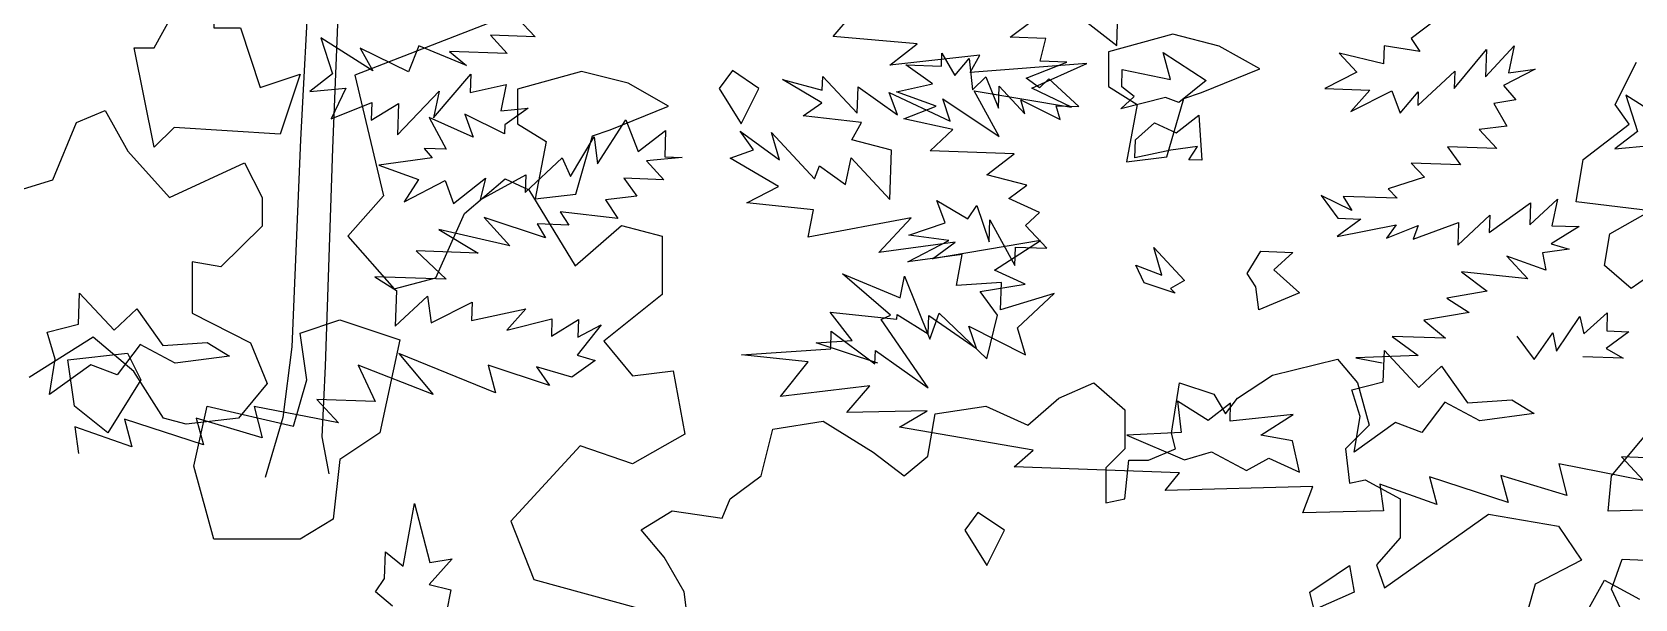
# Model space of a CAD drawing. Header units: inches. Extents: x 11.9 to 85.3, y 21.1 to 37.4.
# Drawn here: x 18.9207 to 19.35, y 23.311 to 23.4628 of the extents above; entities that cross this region are included whole.
import ezdxf

# ---------------------------------------------------------------- set-up
doc = ezdxf.new("R2010")
doc.units = ezdxf.units.IN
doc.header["$MEASUREMENT"] = 0
doc.layers.add('CAY', color=94, linetype='Continuous')
doc.layers.add('CAY-3', color=61, linetype='Continuous')

# ---------------------------------------------------------------- blocks, each defined once
blk = doc.blocks.new('A$C76451831')
at = {"layer": 'CAY'}
for p, q in [((4560.81, 1507.18), (4589.49, 1484.87)), ((4217.44, 1499.12), (4134.89, 1467.27)), ((4525.77, 1489.82), (4539.26, 1499.78)), ((4589.49, 1484.87), (4589.95, 1498.01)), ((4778.96, 1499.57), (4765.01, 1489.17)), ((4547.04, 1489.08), (4525.77, 1489.82)), ((4543.85, 1475.59), (4547.04, 1489.08)), ((4748.99, 1484.74), (4748.61, 1473.88)), ((4770.17, 1481.29), (4748.99, 1484.74)), ((4765.01, 1489.17), (4770.17, 1481.29)), ((4790.7, 1459.26), (4810.09, 1482.61)), ((4809.52, 1466.31), (4826.48, 1484.76)), ((4810.09, 1482.61), (4809.52, 1466.31)), ((4826.48, 1484.76), (4823.2, 1468.55)), ((4463.57, 1473.41), (4484.84, 1472.66)), ((4479.48, 1461.97), (4463.57, 1473.41)), ((4484.84, 1472.66), (4485.11, 1480.36)), ((4485.11, 1480.36), (4492.79, 1466.94)), ((4492.79, 1466.94), (4501.3, 1477.07)), ((4501.3, 1477.07), (4503.37, 1458.42)), ((4535.34, 1465.46), (4559.69, 1475.04)), ((4559.69, 1475.04), (4543.85, 1475.59)), ((4722.1, 1480.24), (4732.58, 1469)), ((4748.61, 1473.88), (4722.1, 1480.24)), ((4134.89, 1467.27), (4151.99, 1395.3)), ((4503.37, 1458.42), (4511.35, 1466.3)), ((4511.35, 1466.3), (4518.85, 1447.45)), ((4543.3, 1459.74), (4535.34, 1465.46)), ((4548.92, 1464.98), (4543.3, 1459.74)), ((4566.92, 1448.49), (4548.92, 1464.98)), ((4732.58, 1469), (4713.66, 1459.23)), ((4769.05, 1449.14), (4791.06, 1469.68)), ((4791.06, 1469.68), (4790.7, 1459.26)), ((4839.13, 1470.72), (4820.21, 1460.95)), ((4823.2, 1468.55), (4839.13, 1470.72)), ((4458.02, 1457.28), (4479.48, 1461.97)), ((4481.74, 1448.74), (4458.02, 1457.28)), ((4518.85, 1447.45), (4519.31, 1460.58)), ((4519.31, 1460.58), (4534.6, 1444.18)), ((4713.66, 1459.23), (4740.37, 1458.3)), ((4740.37, 1458.3), (4729.04, 1445.55)), ((4729.04, 1445.55), (4753.49, 1457.84)), ((4753.49, 1457.84), (4758.46, 1444.52)), ((4758.46, 1444.52), (4769.33, 1457.29)), ((4769.33, 1457.29), (4769.05, 1449.14)), ((4820.21, 1460.95), (4827.62, 1452.53)), ((4462.44, 1441.26), (4481.74, 1448.74)), ((4534.6, 1444.18), (4532.16, 1452.42)), ((4532.16, 1452.42), (4555.77, 1440.72)), ((4555.77, 1440.72), (4553.34, 1448.96)), ((4553.34, 1448.96), (4566.92, 1448.49)), ((4827.62, 1452.53), (4814.4, 1450.27)), ((4814.4, 1450.27), (4822.09, 1436.86)), ((4491.67, 1434.8), (4462.44, 1441.26)), ((4478.09, 1422.12), (4491.67, 1434.8)), ((4822.09, 1436.86), (4805.7, 1434.71)), ((4805.7, 1434.71), (4816.18, 1423.46)), ((4528.33, 1420.37), (4478.09, 1422.12)), ((4512.03, 1407.79), (4528.33, 1420.37)), ((4786.77, 1424.49), (4794.55, 1413.79)), ((4816.18, 1423.46), (4786.77, 1424.49)), ((4535.82, 1401.52), (4512.03, 1407.79)), ((4772.99, 1406.39), (4751.45, 1399.43)), ((4794.55, 1413.79), (4765.13, 1414.82)), ((4765.13, 1414.82), (4772.99, 1406.39)), ((4200.34, 1384.68), (4224.51, 1405.33)), ((4224.51, 1405.33), (4238.66, 1398.84)), ((4238.66, 1398.84), (4266.37, 1353.42)), ((4525.13, 1393.74), (4535.82, 1401.52)), ((4751.45, 1399.43), (4756.69, 1393.81)), ((4151.99, 1395.3), (4130.76, 1371.12)), ((4487.01, 1379.2), (4482.04, 1392.52)), ((4482.04, 1392.52), (4500.68, 1381.44)), ((4500.68, 1381.44), (4505.95, 1389.42)), ((4505.95, 1389.42), (4513.35, 1367.85)), ((4543.42, 1385.39), (4525.13, 1393.74)), ((4711.43, 1395.39), (4721.38, 1381.9)), ((4729.7, 1386.59), (4711.43, 1395.39)), ((4724.56, 1394.93), (4729.7, 1386.59)), ((4756.69, 1393.81), (4724.56, 1394.93)), ((4811.71, 1373.3), (4836.35, 1391.03)), ((4835.89, 1377.9), (4852.29, 1393.19)), ((4836.35, 1391.03), (4835.89, 1377.9)), ((4852.29, 1393.19), (4849.02, 1377.44)), ((4183.24, 1346.34), (4200.34, 1384.68)), ((4266.37, 1353.42), (4294.09, 1377.61)), ((4294.09, 1377.61), (4318.26, 1371.12)), ((4465.45, 1371.79), (4487.01, 1379.2)), ((4513.35, 1367.85), (4513.81, 1380.98)), ((4513.81, 1380.98), (4528.72, 1353.72)), ((4534.99, 1377.52), (4543.42, 1385.39)), ((4547.65, 1363.94), (4534.99, 1377.52)), ((4734.96, 1381.42), (4721, 1371.03)), ((4721, 1371.03), (4756.14, 1377.96)), ((4721.38, 1381.9), (4734.96, 1381.42)), ((4756.14, 1377.96), (4750.42, 1370)), ((4750.42, 1370), (4769.26, 1377.5)), ((4766.26, 1369.45), (4793.35, 1379.38)), ((4769.26, 1377.5), (4766.26, 1369.45)), ((4792.87, 1365.8), (4812.08, 1383.71)), ((4793.35, 1379.38), (4792.87, 1365.8)), ((4812.08, 1383.71), (4811.71, 1373.3)), ((4849.02, 1377.44), (4865.31, 1376.87)), ((4130.76, 1371.12), (4158.47, 1339.85)), ((4318.26, 1371.12), (4318.26, 1336.32)), ((4464.9, 1355.94), (4489.36, 1368.69)), ((4489.36, 1368.69), (4465.45, 1371.79)), ((4865.31, 1376.87), (4848.64, 1366.57)), ((4497.23, 1360.26), (4464.9, 1355.94)), ((4493.86, 1341.79), (4497.23, 1360.26)), ((4528.72, 1353.72), (4529.1, 1364.58)), ((4529.1, 1364.58), (4547.65, 1363.94)), ((4822.1, 1359.34), (4834.77, 1345.75)), ((4845.37, 1350.82), (4822.1, 1359.34)), ((4859.4, 1363.48), (4843.47, 1361.31)), ((4843.47, 1361.31), (4845.37, 1350.82)), ((4848.64, 1366.57), (4859.4, 1363.48)), ((4834.77, 1345.75), (4795.03, 1349.86)), ((4795.03, 1349.86), (4810.5, 1338.44)), ((4158.47, 1339.85), (4183.24, 1346.34)), ((4520.66, 1343.57), (4493.86, 1341.79)), ((4520.09, 1327.27), (4520.66, 1343.57)), ((4318.26, 1336.32), (4283.47, 1308.59)), ((4552.15, 1337.03), (4520.09, 1327.27)), ((4530.14, 1316.49), (4552.15, 1337.03)), ((4810.5, 1338.44), (4786.33, 1334.29)), ((4786.33, 1334.29), (4799.63, 1325.67)), ((4431.54, 1309.06), (4418.53, 1325.83)), ((4418.53, 1325.83), (4458.27, 1321.72)), ((4458.27, 1321.72), (4458.36, 1324.44)), ((4458.36, 1324.44), (4476.99, 1312.91)), ((4476.99, 1312.91), (4477.37, 1323.78)), ((4477.37, 1323.78), (4505.69, 1304.2)), ((4799.63, 1325.67), (4772.73, 1321.17)), ((4772.73, 1321.17), (4785.5, 1310.3)), ((4851.84, 1302.54), (4865.71, 1323.36)), ((4865.71, 1323.36), (4868.06, 1312.85)), ((4868.06, 1312.85), (4882.1, 1325.51)), ((4882.1, 1325.51), (4881.72, 1314.64)), ((4501.17, 1317.5), (4535.01, 1300.46)), ((4505.69, 1304.2), (4501.17, 1317.5)), ((4535.01, 1300.46), (4530.14, 1316.49)), ((4753.81, 1311.4), (4769.28, 1299.98)), ((4785.5, 1310.3), (4753.81, 1311.4)), ((4828.14, 1311.53), (4838.52, 1297.56)), ((4838.52, 1297.56), (4849.5, 1313.5)), ((4849.5, 1313.5), (4851.84, 1302.54)), ((4894.84, 1314.18), (4881.35, 1304.23)), ((4881.72, 1314.64), (4894.84, 1314.18)), ((4283.47, 1308.59), (4300.57, 1287.95)), ((4410.19, 1307.54), (4431.54, 1309.06)), ((4446.93, 1295.37), (4410.19, 1307.54)), ((4881.35, 1304.23), (4891.57, 1298.43)), ((4682.3, 1288.37), (4721.22, 1297.81)), ((4721.22, 1297.81), (4733.01, 1283.65)), ((4769.28, 1299.98), (4732.07, 1298.56)), ((4732.07, 1298.56), (4747.83, 1295.74)), ((4891.57, 1298.43), (4867.58, 1299.27)), ((4300.57, 1287.95), (4324.75, 1290.9)), ((4324.75, 1290.9), (4331.82, 1253.15)), ((4554.94, 1274.61), (4575.78, 1283.65)), ((4575.78, 1283.65), (4594.25, 1267.53)), ((4622.16, 1253.76), (4626.88, 1283.65)), ((4626.88, 1283.65), (4647.32, 1276.97)), ((4661.47, 1274.61), (4682.3, 1288.37)), ((4733.01, 1283.65), (4740.09, 1258.48)), ((4536.47, 1258.48), (4554.94, 1274.61)), ((4647.32, 1276.97), (4654.39, 1265.17)), ((4654.39, 1265.17), (4661.47, 1274.61)), ((4476.72, 1240), (4481.05, 1265.17)), ((4481.05, 1265.17), (4511.31, 1269.89)), ((4511.31, 1269.89), (4536.47, 1258.48)), ((4594.25, 1267.53), (4594.25, 1244.33)), ((4331.82, 1253.15), (4300.57, 1235.45)), ((4377.27, 1228.2), (4384.35, 1256.12)), ((4384.35, 1256.12), (4414.22, 1260.84)), ((4414.22, 1260.84), (4444.1, 1242.36)), ((4624.52, 1244.33), (4622.16, 1253.76)), ((4740.09, 1258.48), (4725.93, 1244.33)), ((4269.32, 1246.07), (4228.05, 1201.24)), ((4300.57, 1235.45), (4269.32, 1246.07)), ((4594.25, 1244.33), (4582.85, 1232.92)), ((4608.4, 1237.64), (4624.52, 1244.33)), ((4725.93, 1244.33), (4728.29, 1223.88)), ((4444.1, 1242.36), (4462.57, 1228.2)), ((4462.57, 1228.2), (4476.72, 1240)), ((4594.25, 1214.44), (4596.61, 1237.64)), ((4596.61, 1237.64), (4608.4, 1237.64)), ((4358.8, 1214.44), (4377.27, 1228.2)), ((4582.85, 1232.92), (4582.85, 1212.08)), ((4728.29, 1223.88), (4737.73, 1225.84)), ((4737.73, 1225.84), (4758.56, 1214.44)), ((4354.08, 1203.04), (4358.8, 1214.44)), ((4582.85, 1212.08), (4594.25, 1214.44)), ((4758.56, 1214.44), (4758.56, 1191.24)), ((4305.73, 1195.96), (4324.21, 1207.36)), ((4324.21, 1207.36), (4354.08, 1203.04)), ((4749.13, 1161.35), (4811.23, 1205.4)), ((4811.23, 1205.4), (4852.9, 1198.32)), ((4228.05, 1201.24), (4241.61, 1166.44)), ((4319.49, 1179.83), (4305.73, 1195.96)), ((4852.9, 1198.32), (4866.66, 1177.87)), ((4758.56, 1191.24), (4744.41, 1175.12)), ((4331.28, 1158.99), (4319.49, 1179.83)), ((4866.66, 1177.87), (4839.14, 1163.71)), ((4744.41, 1175.12), (4749.13, 1161.35)), ((4241.61, 1166.44), (4304.11, 1149.33)), ((4335.61, 1126.75), (4331.28, 1158.99)), ((4839.14, 1163.71), (4834.43, 1147.59)), ((4871.37, 1149.95), (4880.42, 1166.07)), ((4880.42, 1166.07), (4901.25, 1154.67)), ((5706.94, 260.72), (5717.43, 249.48)), ((5620.65, 229.28), (5589.62, 248.95)), ((5589.62, 248.95), (5596.57, 227.4)), ((5717.43, 249.48), (5690.72, 250.41)), ((5690.72, 250.41), (5700.77, 239.63)), ((5641.92, 228.54), (5612.96, 242.7)), ((5612.96, 242.7), (5620.65, 229.28)), ((5647.91, 244.2), (5641.92, 228.54)), ((5676.5, 232.32), (5647.91, 244.2)), ((5700.77, 239.63), (5666.37, 240.83)), ((5666.37, 240.83), (5676.5, 232.32)), ((5596.57, 227.4), (5583.06, 216.99)), ((5656.83, 201.27), (5679.04, 227.24)), ((5679.04, 227.24), (5678.66, 216.38)), ((5678.66, 216.38), (5700.12, 221.07)), ((5700.12, 221.07), (5696.85, 205.31)), ((5583.06, 216.99), (5604.43, 218.97)), ((5604.43, 218.97), (5595.64, 200.69)), ((5635.18, 191.15), (5660.1, 217.02)), ((5660.1, 217.02), (5656.83, 201.27)), ((5595.64, 200.69), (5619.99, 210.27)), ((5619.99, 210.27), (5619.62, 199.85)), ((5619.62, 199.85), (5635.83, 209.71)), ((5635.83, 209.71), (5635.18, 191.15)), ((5654.12, 201.37), (5664.33, 182.42)), ((5680.44, 189.57), (5654.12, 201.37)), ((5699.09, 191.64), (5675.48, 203.34)), ((5675.48, 203.34), (5680.44, 189.57)), ((5696.85, 205.31), (5713.22, 207.01)), ((5713.22, 207.01), (5699.28, 197.07)), ((5699.28, 197.07), (5699.09, 191.64)), ((5754.66, 173.83), (5771.43, 199.99)), ((5771.43, 199.99), (5778.93, 181.14)), ((5778.93, 181.14), (5795.23, 193.72)), ((5795.23, 193.72), (5794.68, 177.87)), ((5651.21, 182.88), (5655.99, 177.27)), ((5664.33, 182.42), (5651.21, 182.88)), ((5738.54, 166.23), (5752.5, 189.77)), ((5752.5, 189.77), (5754.66, 173.83)), ((5655.99, 177.27), (5624.12, 172.95)), ((5624.12, 172.95), (5647.84, 164.41)), ((5711.47, 156.75), (5733.48, 177.29)), ((5733.48, 177.29), (5738.54, 166.23)), ((5805.09, 177.51), (5783.72, 175.53)), ((5783.72, 175.53), (5794.2, 164.29)), ((5794.68, 177.87), (5805.09, 177.51)), ((5647.84, 164.41), (5639.22, 151.11)), ((5639.22, 151.11), (5663.68, 163.86)), ((5663.68, 163.86), (5668.64, 150.09)), ((5668.64, 150.09), (5687.75, 165.29)), ((5684.58, 152.25), (5711.83, 167.16)), ((5687.75, 165.29), (5684.58, 152.25)), ((5711.83, 167.16), (5711.47, 156.75)), ((5794.2, 164.29), (5770.22, 165.13)), ((5770.22, 165.13), (5778, 154.43)), ((5778, 154.43), (5759.35, 152.36)), ((5766.66, 141.22), (5732.36, 145.14)), ((5732.36, 145.14), (5737.52, 137.25)), ((5759.35, 152.36), (5766.66, 141.22)), ((5702.2, 124.89), (5659.94, 134.52)), ((5659.94, 134.52), (5683.47, 120.56)), ((5723.66, 129.58), (5686.93, 141.74)), ((5686.93, 141.74), (5702.2, 124.89)), ((5737.52, 137.25), (5718.51, 137.92)), ((5718.51, 137.92), (5723.66, 129.58)), ((5646.36, 121.85), (5664.34, 104.9)), ((5683.47, 120.56), (5646.36, 121.85)), ((5621.8, 106.39), (5634.65, 98.23)), ((5664.34, 104.9), (5621.8, 106.39)), ((5634.65, 98.23), (5633.91, 76.95)), ((5633.91, 76.95), (5653.12, 94.87)), ((5653.12, 94.87), (5655.28, 78.93)), ((5655.28, 78.93), (5679.72, 91.22)), ((5679.72, 91.22), (5679.35, 80.35)), ((5679.35, 80.35), (5711.76, 87.38)), ((5711.76, 87.38), (5700.44, 74.63)), ((5700.44, 74.63), (5727.42, 81.39)), ((5727.42, 81.39), (5727.05, 70.98)), ((5727.05, 70.98), (5743.26, 80.84)), ((5756.74, 77.65), (5742.51, 59.56)), ((5743.26, 80.84), (5742.89, 70.43)), ((5742.89, 70.43), (5756.74, 77.65)), ((5693.7, 37.24), (5636.06, 60.56)), ((5636.06, 60.56), (5656.51, 36.27)), ((5742.51, 59.56), (5753.28, 56.46)), ((5656.51, 36.27), (5611.8, 53.7)), ((5611.8, 53.7), (5621.92, 32.04)), ((5726.02, 41.55), (5689.29, 53.71)), ((5689.29, 53.71), (5693.7, 37.24)), ((5739.34, 46.52), (5718.26, 52.7)), ((5718.26, 52.7), (5726.02, 41.55)), ((5753.28, 56.46), (5739.34, 46.52)), ((5600.17, 19.2), (5549.77, 29.12)), ((5549.77, 29.12), (5554.55, 10.36)), ((5621.92, 32.04), (5587.07, 33.25)), ((5587.07, 33.25), (5600.17, 19.2)), ((5472.46, 21.39), (5476.87, 4.92)), ((5519.51, 6.15), (5472.46, 21.39)), ((5515.09, 22.17), (5519.51, 6.15)), ((5554.55, 10.36), (5515.09, 22.17)), ((5476.87, 4.92), (5442.85, 16.98)), ((5442.85, 16.98), (5445.02, 1.04))]:
    blk.add_line(p, q, dxfattribs=at)
for points in [[(4930, 1151.18), (4896.25, 1135.36), (4884.65, 1160.67), (4890.98, 1178.6), (4914.18, 1177.55)], [(4918.4, 1208.13), (4882.54, 1207.08), (4884.65, 1228.17), (4909.96, 1258.76)], [(4909.96, 1349.46), (4896.25, 1339.97), (4880.43, 1353.68), (4883.6, 1372.66), (4907.85, 1386.37), (4863.56, 1391.65), (4867.78, 1416.96), (4895.2, 1438.05), (4886.76, 1449.65), (4899.42, 1474.97)], [(1663.78, 350.05), (1632.74, 369.73), (1639.69, 348.18), (1626.19, 337.77), (1647.56, 339.74)], [(1665.05, 152.81), (1630.2, 154.03), (1643.3, 139.97), (1592.89, 149.89), (1597.68, 131.14), (1558.21, 142.94), (1562.64, 126.92), (1515.59, 142.16), (1520, 125.69), (1485.98, 137.76), (1488.14, 121.81), (1440.07, 120.77), (1446.06, 136.43), (1358.06, 134.06), (1366.59, 144.65), (1267.92, 148.09), (1279.15, 158.13), (1199.42, 171.79), (1216.08, 181.63), (1168, 180.59), (1181.7, 196.44), (1128.46, 190.13), (1145.04, 210.86), (1105.31, 214.97), (1158.45, 218.55), (1158.82, 228.97), (1184.87, 209.47), (1185.16, 217.62), (1216.55, 195.22), (1188.52, 236.09), (1194.05, 238.62), (1165.45, 263.19), (1199.84, 248.84), (1202.56, 261.89), (1217.56, 224.2), (1223.09, 239.87), (1251.6, 212.58), (1257.94, 238.65), (1247.56, 252.62), (1274.45, 257.12), (1256.16, 265.46), (1283.51, 283.09), (1219.24, 272.19), (1232.73, 282.15), (1187.2, 276.03), (1206.5, 296.66), (1144.92, 285.21), (1148.21, 301.42), (1108.47, 305.53), (1127.39, 315.29), (1098.53, 332.17), (1112.3, 337.13), (1104.53, 348.28), (1127.95, 331.14), (1123.09, 347.63), (1148.86, 319.98), (1151.84, 327.59), (1167.32, 316.62), (1170.59, 332.37), (1193.74, 307.54), (1194.76, 336.97), (1170.97, 343.24), (1176.76, 353.46), (1142.01, 357.4), (1153.15, 365.17), (1129.62, 379.13), (1153.42, 372.86), (1153.71, 381.01), (1174.23, 358.99), (1174.79, 374.84), (1198.22, 358.15), (1193.25, 371.47), (1229.81, 354.33), (1225.29, 367.63), (1258.94, 345.15), (1244.04, 372.42), (1302.15, 362.68), (1278.53, 373.93), (1311.22, 388.66), (1241.7, 383.38), (1247.49, 393.61), (1193.82, 387.77), (1210.12, 400.35), (1159.97, 404.82), (1170.84, 417.59)], [(4157.45, 1150.6), (4147.33, 1159.11), (4152.59, 1167.09), (4153.15, 1182.93), (4163.72, 1174.4), (4170.47, 1211.8), (4179.66, 1176.57), (4192.88, 1178.83), (4179.2, 1163.44), (4192.23, 1160.26), (4189.51, 1147.21)], [(774.66, 655.39), (791.54, 634.3), (850.6, 524.61), (847.43, 444.45), (842.16, 343.2), (836.89, 219.8), (831.61, 177.62), (821.07, 141.76)], [(888.57, 656.44), (872.75, 530.94), (866.42, 466.6), (861.15, 337.93), (856.93, 208.2), (854.82, 166.02), (859.04, 143.87)]]:
    blk.add_lwpolyline(points, dxfattribs=at)
for points in [[(4034.98, 1519.24), (4050.81, 1527.16), (4050.81, 1495.47), (4066.65, 1495.47), (4078.52, 1459.83), (4102.28, 1467.75), (4090.4, 1432.11), (4027.06, 1436.07), (4015.18, 1424.19), (4003.31, 1483.59), (4015.18, 1483.59)], [(4376.02, 1459.35), (4360.18, 1469.91), (4352.26, 1459.35), (4365.46, 1438.22)], [(4640.12, 1416.47), (4632.42, 1416.74), (4637.69, 1424.71), (4621.75, 1422.55), (4600.29, 1417.86), (4600.67, 1428.72), (4611.89, 1438.76), (4624.83, 1432.87), (4638.34, 1443.28)], [(4624.21, 1337.24), (4605.84, 1343.32), (4600.78, 1353.92), (4616.43, 1347.93), (4611.56, 1364.42), (4629.91, 1344.74), (4621.59, 1340.05)], [(4672.37, 1340.99), (4667.21, 1348.88), (4675.38, 1362.19), (4694.39, 1361.53), (4683.15, 1351.04), (4698.53, 1337.36), (4674.16, 1327.33)], [(4038.94, 1234.08), (4046.85, 1269.73), (4098.32, 1257.84), (4106.24, 1285.57), (4102.28, 1313.29), (4126.03, 1321.21), (4161.66, 1309.33), (4149.78, 1253.88), (4126.03, 1238.04), (4122.07, 1202.4), (4102.28, 1190.52), (4050.81, 1190.52)], [(3967.68, 1269.73), (3963.72, 1297.45), (3999.35, 1301.41), (4007.26, 1285.57), (3987.47, 1253.88)], [(4522.48, 1195.89), (4506.64, 1206.45), (4498.72, 1195.89), (4511.92, 1174.77)], [(4720.42, 1169.48), (4728.34, 1174.77), (4730.98, 1158.92), (4707.23, 1148.36), (4704.59, 1158.92)], [(1332.03, 374.79), (1332.39, 385.2), (1361.19, 379.21), (1356.76, 395.23), (1382.46, 378.47), (1366.14, 365.44), (1358.09, 368.44), (1331.57, 361.66), (1339.53, 369.08)], [(1037.58, 376.89), (1009.87, 383.97), (971.54, 373.35), (971.54, 352.71), (988.64, 342.09), (982.16, 307.88), (1006.33, 310.83), (1016.36, 345.63), (1026.97, 349.17), (1061.76, 363.33)], [(1474.25, 178.06), (1469.37, 194.1), (1488.11, 198.88), (1488.76, 217.45), (1509.29, 195.42), (1522.88, 208.09), (1538.43, 186.24), (1564.77, 188.04), (1578.08, 179.87), (1545.76, 175.56), (1524.85, 186.72), (1511.07, 168.61), (1495.42, 174.6), (1470.79, 156.87)], [(1438.19, 144.86), (1433.86, 163.6), (1414.95, 166.98), (1434.42, 179.45), (1396.66, 175.33), (1397.04, 186.2), (1383.54, 175.79), (1365.36, 187.3), (1367.43, 168.64), (1335.2, 167.05), (1369.57, 152.25), (1385.6, 157.13), (1406.51, 145.97), (1419.91, 153.21)], [(5431.12, 57.29), (5426.24, 73.32), (5444.99, 78.11), (5445.64, 96.67), (5466.17, 74.65), (5479.75, 87.32), (5495.3, 65.47), (5521.65, 67.27), (5534.95, 59.1), (5502.63, 54.79), (5481.72, 65.95), (5467.95, 47.84), (5452.3, 53.83), (5427.66, 36.1)]]:
    blk.add_lwpolyline(points, close=True, dxfattribs=at)
at = {"layer": 'CAY-3'}
for p, q in [((708.5, 353.55), (725.6, 360.63)), ((725.6, 360.63), (739.16, 336.44)), ((694.35, 319.34), (708.5, 353.55)), ((739.16, 336.44), (763.93, 308.72)), ((763.93, 308.72), (808.74, 329.37)), ((808.74, 329.37), (819.35, 308.72)), ((659.57, 308.72), (694.35, 319.34)), ((819.35, 308.72), (819.35, 291.61)), ((819.35, 291.61), (794.59, 267.43)), ((794.59, 267.43), (777.49, 270.38)), ((777.49, 270.38), (777.49, 239.71)), ((777.49, 239.71), (812.28, 222.01)), ((718.53, 225.55), (680.2, 201.37)), ((742.7, 204.9), (718.53, 225.55)), ((812.28, 222.01), (822.3, 197.83)), ((760.39, 177.18), (742.7, 204.9)), ((822.3, 197.83), (805.2, 177.18)), ((773.95, 173.64), (760.39, 177.18)), ((805.2, 177.18), (773.95, 173.64))]:
    blk.add_line(p, q, dxfattribs=at)
blk.add_lwpolyline([(6125.51, 244.04), (6097.8, 251.12), (6059.47, 240.5), (6059.47, 219.86), (6076.57, 209.24), (6070.08, 175.03), (6094.26, 177.98), (6104.28, 212.78), (6114.89, 216.32), (6149.68, 230.48)], close=True, dxfattribs=at)

msp = doc.modelspace()

# ---------------------------------------------------------------- block references
at = {"layer": 'CAY', "xscale": 0.0004489089019145984, "yscale": 0.0004489089019145984, "zscale": 0.0004489089019145984}
for p in [(16.48885, 23.34953), (18.61455, 23.27991), (17.15095, 22.79263)]:
    msp.add_blockref('A$C76451831', p, dxfattribs=at)

doc.saveas('drawing.dxf')
